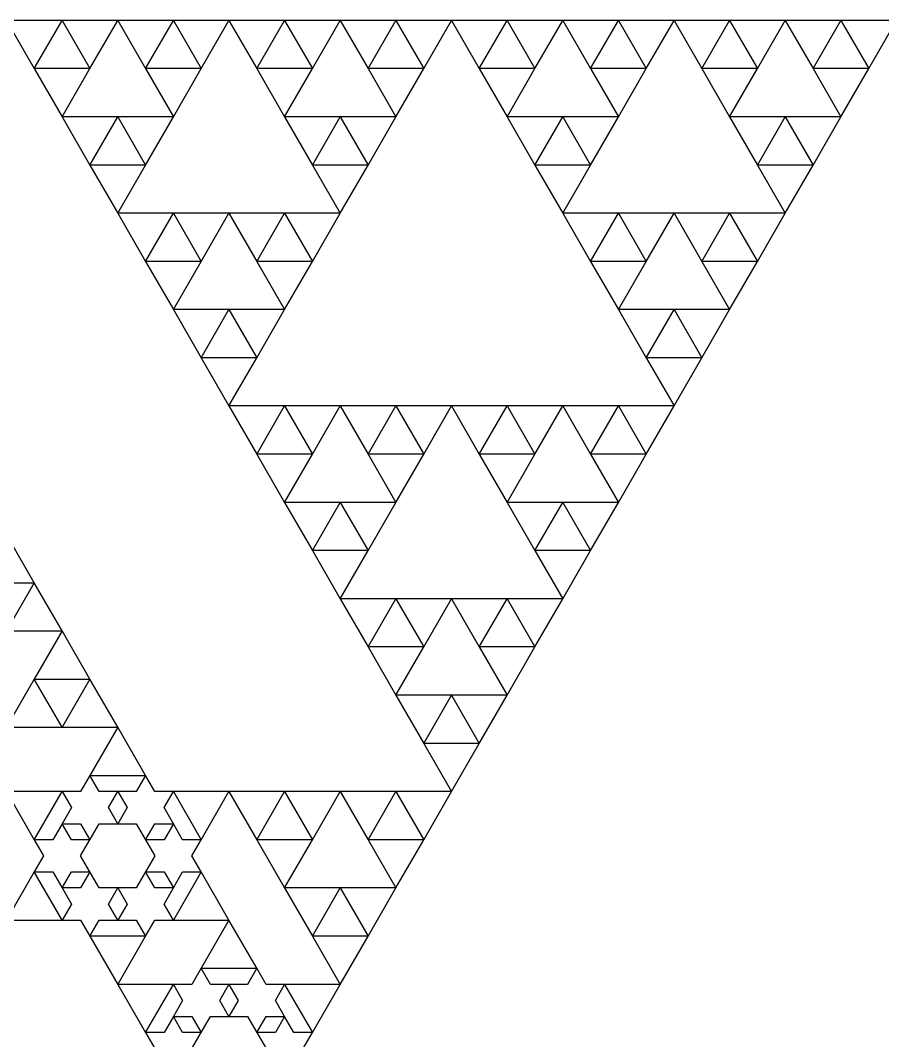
# Model space of a CAD drawing. Header units: metres. Extents: x -50 to 50, y -58 to 58.
# Drawn here: x -6.15 to -0.1, y -21.59 to -14.43 of the extents above; entities that cross this region are included whole.
import ezdxf

# ---------------------------------------------------------------- set-up
doc = ezdxf.new("R2010")
doc.units = ezdxf.units.M

msp = doc.modelspace()

# ---------------------------------------------------------------- linework, layer by layer
for p, q in [((-5.85938, -14.4337), (-6.25, -14.4337)), ((-6.25, -14.4337), (-6.05469, -14.772)), ((-6.05469, -14.772), (-5.85938, -14.4337)), ((-5.46875, -14.4337), (-5.85938, -14.4337)), ((-5.85938, -14.4337), (-5.66406, -14.772)), ((-5.66406, -14.772), (-5.46875, -14.4337)), ((-5.07812, -14.4337), (-5.46875, -14.4337)), ((-5.46875, -14.4337), (-5.27344, -14.772)), ((-5.27344, -14.772), (-5.07812, -14.4337)), ((-4.6875, -14.4337), (-5.07812, -14.4337)), ((-5.07812, -14.4337), (-4.88281, -14.772)), ((-4.88281, -14.772), (-4.6875, -14.4337)), ((-4.29688, -14.4337), (-4.6875, -14.4337)), ((-4.6875, -14.4337), (-4.49219, -14.772)), ((-4.49219, -14.772), (-4.29688, -14.4337)), ((-3.90625, -14.4337), (-4.29688, -14.4337)), ((-4.29688, -14.4337), (-4.10156, -14.772)), ((-4.10156, -14.772), (-3.90625, -14.4337)), ((-3.51562, -14.4337), (-3.90625, -14.4337)), ((-3.90625, -14.4337), (-3.71094, -14.772)), ((-3.71094, -14.772), (-3.51562, -14.4337)), ((-3.125, -14.4337), (-3.51562, -14.4337)), ((-3.51562, -14.4337), (-3.32031, -14.772)), ((-3.32031, -14.772), (-3.125, -14.4337)), ((-2.73438, -14.4337), (-3.125, -14.4337)), ((-3.125, -14.4337), (-2.92969, -14.772)), ((-2.92969, -14.772), (-2.73438, -14.4337)), ((-2.34375, -14.4337), (-2.73438, -14.4337)), ((-2.73438, -14.4337), (-2.53906, -14.772)), ((-2.53906, -14.772), (-2.34375, -14.4337)), ((-1.95312, -14.4337), (-2.34375, -14.4337)), ((-2.34375, -14.4337), (-2.14844, -14.772)), ((-2.14844, -14.772), (-1.95312, -14.4337)), ((-1.5625, -14.4337), (-1.95312, -14.4337)), ((-1.95312, -14.4337), (-1.75781, -14.772)), ((-1.75781, -14.772), (-1.5625, -14.4337)), ((-1.17188, -14.4337), (-1.5625, -14.4337)), ((-1.5625, -14.4337), (-1.36719, -14.772)), ((-1.36719, -14.772), (-1.17188, -14.4337)), ((-0.78125, -14.4337), (-1.17188, -14.4337)), ((-1.17188, -14.4337), (-0.97656, -14.772)), ((-0.97656, -14.772), (-0.78125, -14.4337)), ((-0.39062, -14.4337), (-0.78125, -14.4337)), ((-0.78125, -14.4337), (-0.58594, -14.772)), ((-0.58594, -14.772), (-0.39062, -14.4337)), ((0, -14.4337), (-0.39062, -14.4337)), ((-0.39062, -14.4337), (-0.19531, -14.772)), ((-0.19531, -14.772), (0, -14.4337)), ((-5.66406, -14.772), (-6.05469, -14.772)), ((-6.05469, -14.772), (-5.85938, -15.1103)), ((-5.85938, -15.1103), (-5.66406, -14.772)), ((-4.88281, -14.772), (-5.27344, -14.772)), ((-5.27344, -14.772), (-5.07812, -15.1103)), ((-5.07812, -15.1103), (-4.88281, -14.772)), ((-4.10156, -14.772), (-4.49219, -14.772)), ((-4.49219, -14.772), (-4.29688, -15.1103)), ((-4.29688, -15.1103), (-4.10156, -14.772)), ((-3.32031, -14.772), (-3.71094, -14.772)), ((-3.71094, -14.772), (-3.51562, -15.1103)), ((-3.51562, -15.1103), (-3.32031, -14.772)), ((-2.53906, -14.772), (-2.92969, -14.772)), ((-2.92969, -14.772), (-2.73438, -15.1103)), ((-2.73438, -15.1103), (-2.53906, -14.772)), ((-1.75781, -14.772), (-2.14844, -14.772)), ((-2.14844, -14.772), (-1.95312, -15.1103)), ((-1.95312, -15.1103), (-1.75781, -14.772)), ((-0.97656, -14.772), (-1.36719, -14.772)), ((-1.36719, -14.772), (-1.17188, -15.1103)), ((-1.17188, -15.1103), (-0.97656, -14.772)), ((-0.19531, -14.772), (-0.58594, -14.772)), ((-0.58594, -14.772), (-0.39062, -15.1103)), ((-0.39062, -15.1103), (-0.19531, -14.772)), ((-5.46875, -15.1103), (-5.85938, -15.1103)), ((-5.85938, -15.1103), (-5.66406, -15.4486)), ((-5.66406, -15.4486), (-5.46875, -15.1103)), ((-5.07812, -15.1103), (-5.46875, -15.1103)), ((-5.46875, -15.1103), (-5.27344, -15.4486)), ((-5.27344, -15.4486), (-5.07812, -15.1103)), ((-3.90625, -15.1103), (-4.29688, -15.1103)), ((-4.29688, -15.1103), (-4.10156, -15.4486)), ((-4.10156, -15.4486), (-3.90625, -15.1103)), ((-3.51562, -15.1103), (-3.90625, -15.1103)), ((-3.90625, -15.1103), (-3.71094, -15.4486)), ((-3.71094, -15.4486), (-3.51562, -15.1103)), ((-2.34375, -15.1103), (-2.73438, -15.1103)), ((-2.73438, -15.1103), (-2.53906, -15.4486)), ((-2.53906, -15.4486), (-2.34375, -15.1103)), ((-1.95312, -15.1103), (-2.34375, -15.1103)), ((-2.34375, -15.1103), (-2.14844, -15.4486)), ((-2.14844, -15.4486), (-1.95312, -15.1103)), ((-0.78125, -15.1103), (-1.17188, -15.1103)), ((-1.17188, -15.1103), (-0.97656, -15.4486)), ((-0.97656, -15.4486), (-0.78125, -15.1103)), ((-0.39062, -15.1103), (-0.78125, -15.1103)), ((-0.78125, -15.1103), (-0.58594, -15.4486)), ((-0.58594, -15.4486), (-0.39062, -15.1103)), ((-5.27344, -15.4486), (-5.66406, -15.4486)), ((-5.66406, -15.4486), (-5.46875, -15.7869)), ((-5.46875, -15.7869), (-5.27344, -15.4486)), ((-3.71094, -15.4486), (-4.10156, -15.4486)), ((-4.10156, -15.4486), (-3.90625, -15.7869)), ((-3.90625, -15.7869), (-3.71094, -15.4486)), ((-2.14844, -15.4486), (-2.53906, -15.4486)), ((-2.53906, -15.4486), (-2.34375, -15.7869)), ((-2.34375, -15.7869), (-2.14844, -15.4486)), ((-0.58594, -15.4486), (-0.97656, -15.4486)), ((-0.97656, -15.4486), (-0.78125, -15.7869)), ((-0.78125, -15.7869), (-0.58594, -15.4486)), ((-5.07812, -15.7869), (-5.46875, -15.7869)), ((-5.46875, -15.7869), (-5.27344, -16.1252)), ((-5.27344, -16.1252), (-5.07812, -15.7869)), ((-4.6875, -15.7869), (-5.07812, -15.7869)), ((-5.07812, -15.7869), (-4.88281, -16.1252)), ((-4.88281, -16.1252), (-4.6875, -15.7869)), ((-4.29688, -15.7869), (-4.6875, -15.7869)), ((-4.6875, -15.7869), (-4.49219, -16.1252)), ((-4.49219, -16.1252), (-4.29688, -15.7869)), ((-3.90625, -15.7869), (-4.29688, -15.7869)), ((-4.29688, -15.7869), (-4.10156, -16.1252)), ((-4.10156, -16.1252), (-3.90625, -15.7869)), ((-1.95312, -15.7869), (-2.34375, -15.7869)), ((-2.34375, -15.7869), (-2.14844, -16.1252)), ((-2.14844, -16.1252), (-1.95312, -15.7869)), ((-1.5625, -15.7869), (-1.95312, -15.7869)), ((-1.95312, -15.7869), (-1.75781, -16.1252)), ((-1.75781, -16.1252), (-1.5625, -15.7869)), ((-1.17188, -15.7869), (-1.5625, -15.7869)), ((-1.5625, -15.7869), (-1.36719, -16.1252)), ((-1.36719, -16.1252), (-1.17188, -15.7869)), ((-0.78125, -15.7869), (-1.17188, -15.7869)), ((-1.17188, -15.7869), (-0.97656, -16.1252)), ((-0.97656, -16.1252), (-0.78125, -15.7869)), ((-4.88281, -16.1252), (-5.27344, -16.1252)), ((-5.27344, -16.1252), (-5.07812, -16.4635)), ((-5.07812, -16.4635), (-4.88281, -16.1252)), ((-4.10156, -16.1252), (-4.49219, -16.1252)), ((-4.49219, -16.1252), (-4.29688, -16.4635)), ((-4.29688, -16.4635), (-4.10156, -16.1252)), ((-1.75781, -16.1252), (-2.14844, -16.1252)), ((-2.14844, -16.1252), (-1.95312, -16.4635)), ((-1.95312, -16.4635), (-1.75781, -16.1252)), ((-0.97656, -16.1252), (-1.36719, -16.1252)), ((-1.36719, -16.1252), (-1.17188, -16.4635)), ((-1.17188, -16.4635), (-0.97656, -16.1252)), ((-4.6875, -16.4635), (-5.07812, -16.4635)), ((-5.07812, -16.4635), (-4.88281, -16.8018)), ((-4.88281, -16.8018), (-4.6875, -16.4635)), ((-4.29688, -16.4635), (-4.6875, -16.4635)), ((-4.6875, -16.4635), (-4.49219, -16.8018)), ((-4.49219, -16.8018), (-4.29688, -16.4635)), ((-1.5625, -16.4635), (-1.95312, -16.4635)), ((-1.95312, -16.4635), (-1.75781, -16.8018)), ((-1.75781, -16.8018), (-1.5625, -16.4635)), ((-1.17188, -16.4635), (-1.5625, -16.4635)), ((-1.5625, -16.4635), (-1.36719, -16.8018)), ((-1.36719, -16.8018), (-1.17188, -16.4635)), ((-4.49219, -16.8018), (-4.88281, -16.8018)), ((-4.88281, -16.8018), (-4.6875, -17.1401)), ((-4.6875, -17.1401), (-4.49219, -16.8018)), ((-1.36719, -16.8018), (-1.75781, -16.8018)), ((-1.75781, -16.8018), (-1.5625, -17.1401)), ((-1.5625, -17.1401), (-1.36719, -16.8018)), ((-4.29688, -17.1401), (-4.6875, -17.1401)), ((-4.6875, -17.1401), (-4.49219, -17.4784)), ((-4.49219, -17.4784), (-4.29688, -17.1401)), ((-3.90625, -17.1401), (-4.29688, -17.1401)), ((-4.29688, -17.1401), (-4.10156, -17.4784)), ((-4.10156, -17.4784), (-3.90625, -17.1401)), ((-3.51562, -17.1401), (-3.90625, -17.1401)), ((-3.90625, -17.1401), (-3.71094, -17.4784)), ((-3.71094, -17.4784), (-3.51562, -17.1401)), ((-3.125, -17.1401), (-3.51562, -17.1401)), ((-3.51562, -17.1401), (-3.32031, -17.4784)), ((-3.32031, -17.4784), (-3.125, -17.1401)), ((-2.73438, -17.1401), (-3.125, -17.1401)), ((-3.125, -17.1401), (-2.92969, -17.4784)), ((-2.92969, -17.4784), (-2.73438, -17.1401)), ((-2.34375, -17.1401), (-2.73438, -17.1401)), ((-2.73438, -17.1401), (-2.53906, -17.4784)), ((-2.53906, -17.4784), (-2.34375, -17.1401)), ((-1.95312, -17.1401), (-2.34375, -17.1401)), ((-2.34375, -17.1401), (-2.14844, -17.4784)), ((-2.14844, -17.4784), (-1.95312, -17.1401)), ((-1.5625, -17.1401), (-1.95312, -17.1401)), ((-1.95312, -17.1401), (-1.75781, -17.4784)), ((-1.75781, -17.4784), (-1.5625, -17.1401)), ((-4.10156, -17.4784), (-4.49219, -17.4784)), ((-4.49219, -17.4784), (-4.29688, -17.8167)), ((-4.29688, -17.8167), (-4.10156, -17.4784)), ((-3.32031, -17.4784), (-3.71094, -17.4784)), ((-3.71094, -17.4784), (-3.51562, -17.8167)), ((-3.51562, -17.8167), (-3.32031, -17.4784)), ((-2.53906, -17.4784), (-2.92969, -17.4784)), ((-2.92969, -17.4784), (-2.73438, -17.8167)), ((-2.73438, -17.8167), (-2.53906, -17.4784)), ((-1.75781, -17.4784), (-2.14844, -17.4784)), ((-2.14844, -17.4784), (-1.95312, -17.8167)), ((-1.95312, -17.8167), (-1.75781, -17.4784)), ((-3.90625, -17.8167), (-4.29688, -17.8167)), ((-4.29688, -17.8167), (-4.10156, -18.1549)), ((-4.10156, -18.1549), (-3.90625, -17.8167)), ((-3.51562, -17.8167), (-3.90625, -17.8167)), ((-3.90625, -17.8167), (-3.71094, -18.1549)), ((-3.71094, -18.1549), (-3.51562, -17.8167)), ((-2.34375, -17.8167), (-2.73438, -17.8167)), ((-2.73438, -17.8167), (-2.53906, -18.1549)), ((-2.53906, -18.1549), (-2.34375, -17.8167)), ((-1.95312, -17.8167), (-2.34375, -17.8167)), ((-2.34375, -17.8167), (-2.14844, -18.1549)), ((-2.14844, -18.1549), (-1.95312, -17.8167)), ((-6.05469, -18.3805), (-6.25, -18.0422)), ((-3.71094, -18.1549), (-4.10156, -18.1549)), ((-4.10156, -18.1549), (-3.90625, -18.4932)), ((-3.90625, -18.4932), (-3.71094, -18.1549)), ((-2.14844, -18.1549), (-2.53906, -18.1549)), ((-2.53906, -18.1549), (-2.34375, -18.4932)), ((-2.34375, -18.4932), (-2.14844, -18.1549)), ((-6.44531, -18.3805), (-6.05469, -18.3805)), ((-6.05469, -18.3805), (-6.25, -18.7188)), ((-5.85938, -18.7188), (-6.05469, -18.3805)), ((-3.51562, -18.4932), (-3.90625, -18.4932)), ((-3.90625, -18.4932), (-3.71094, -18.8315)), ((-3.71094, -18.8315), (-3.51562, -18.4932)), ((-3.125, -18.4932), (-3.51562, -18.4932)), ((-3.51562, -18.4932), (-3.32031, -18.8315)), ((-3.32031, -18.8315), (-3.125, -18.4932)), ((-2.73438, -18.4932), (-3.125, -18.4932)), ((-3.125, -18.4932), (-2.92969, -18.8315)), ((-2.92969, -18.8315), (-2.73438, -18.4932)), ((-2.34375, -18.4932), (-2.73438, -18.4932)), ((-2.73438, -18.4932), (-2.53906, -18.8315)), ((-2.53906, -18.8315), (-2.34375, -18.4932)), ((-6.25, -18.7188), (-5.85938, -18.7188)), ((-5.85938, -18.7188), (-6.05469, -19.0571)), ((-5.66406, -19.0571), (-5.85938, -18.7188)), ((-3.32031, -18.8315), (-3.71094, -18.8315)), ((-3.71094, -18.8315), (-3.51562, -19.1698)), ((-3.51562, -19.1698), (-3.32031, -18.8315)), ((-2.53906, -18.8315), (-2.92969, -18.8315)), ((-2.92969, -18.8315), (-2.73438, -19.1698)), ((-2.73438, -19.1698), (-2.53906, -18.8315)), ((-6.05469, -19.0571), (-6.25, -19.3954)), ((-6.05469, -19.0571), (-5.66406, -19.0571)), ((-5.85938, -19.3954), (-6.05469, -19.0571)), ((-5.66406, -19.0571), (-5.85938, -19.3954)), ((-5.46875, -19.3954), (-5.66406, -19.0571)), ((-3.125, -19.1698), (-3.51562, -19.1698)), ((-3.51562, -19.1698), (-3.32031, -19.5081)), ((-3.32031, -19.5081), (-3.125, -19.1698)), ((-2.73438, -19.1698), (-3.125, -19.1698)), ((-3.125, -19.1698), (-2.92969, -19.5081)), ((-2.92969, -19.5081), (-2.73438, -19.1698)), ((-6.25, -19.3954), (-5.85938, -19.3954)), ((-5.85938, -19.3954), (-5.46875, -19.3954)), ((-5.46875, -19.3954), (-5.66406, -19.7337)), ((-5.27344, -19.7337), (-5.46875, -19.3954)), ((-2.92969, -19.5081), (-3.32031, -19.5081)), ((-3.32031, -19.5081), (-3.125, -19.8464)), ((-3.125, -19.8464), (-2.92969, -19.5081)), ((-5.66406, -19.7337), (-5.72916, -19.8464)), ((-5.66406, -19.7337), (-5.27344, -19.7337)), ((-5.59897, -19.8464), (-5.66406, -19.7337)), ((-5.27344, -19.7337), (-5.33853, -19.8464)), ((-5.20834, -19.8464), (-5.27344, -19.7337)), ((-5.85938, -19.8464), (-6.25, -19.8464)), ((-6.25, -19.8464), (-6.05469, -20.1847)), ((-6.05469, -20.1847), (-5.85938, -19.8464)), ((-5.72916, -19.8464), (-5.85938, -19.8464)), ((-5.85938, -19.8464), (-5.79427, -19.9592)), ((-5.46875, -19.8464), (-5.59897, -19.8464)), ((-5.53386, -19.9592), (-5.46875, -19.8464)), ((-5.33853, -19.8464), (-5.46875, -19.8464)), ((-5.46875, -19.8464), (-5.40364, -19.9592)), ((-5.07812, -19.8464), (-5.20834, -19.8464)), ((-5.14323, -19.9592), (-5.07812, -19.8464)), ((-4.6875, -19.8464), (-5.07812, -19.8464)), ((-5.07812, -19.8464), (-4.88281, -20.1847)), ((-4.88281, -20.1847), (-4.6875, -19.8464)), ((-4.29688, -19.8464), (-4.6875, -19.8464)), ((-4.6875, -19.8464), (-4.49219, -20.1847)), ((-4.49219, -20.1847), (-4.29688, -19.8464)), ((-3.90625, -19.8464), (-4.29688, -19.8464)), ((-4.29688, -19.8464), (-4.10156, -20.1847)), ((-4.10156, -20.1847), (-3.90625, -19.8464)), ((-3.51562, -19.8464), (-3.90625, -19.8464)), ((-3.90625, -19.8464), (-3.71094, -20.1847)), ((-3.71094, -20.1847), (-3.51562, -19.8464)), ((-3.125, -19.8464), (-3.51562, -19.8464)), ((-3.51562, -19.8464), (-3.32031, -20.1847)), ((-3.32031, -20.1847), (-3.125, -19.8464)), ((-5.79427, -19.9592), (-5.85938, -20.0719)), ((-5.46875, -20.0719), (-5.53386, -19.9592)), ((-5.40364, -19.9592), (-5.46875, -20.0719)), ((-5.07812, -20.0719), (-5.14323, -19.9592)), ((-5.85938, -20.0719), (-5.92447, -20.1847)), ((-5.85938, -20.0719), (-5.72916, -20.0719)), ((-5.79428, -20.1847), (-5.85938, -20.0719)), ((-5.72916, -20.0719), (-5.66406, -20.1847)), ((-5.66406, -20.1847), (-5.59897, -20.0719)), ((-5.59897, -20.0719), (-5.46875, -20.0719)), ((-5.46875, -20.0719), (-5.33853, -20.0719)), ((-5.33853, -20.0719), (-5.27344, -20.1847)), ((-5.27344, -20.1847), (-5.20834, -20.0719)), ((-5.20834, -20.0719), (-5.07812, -20.0719)), ((-5.07812, -20.0719), (-5.14322, -20.1847)), ((-5.01303, -20.1847), (-5.07812, -20.0719)), ((-5.92447, -20.1847), (-6.05469, -20.1847)), ((-6.05469, -20.1847), (-5.98958, -20.2975)), ((-5.66406, -20.1847), (-5.79428, -20.1847)), ((-5.72917, -20.2975), (-5.66406, -20.1847)), ((-5.14322, -20.1847), (-5.27344, -20.1847)), ((-5.27344, -20.1847), (-5.20833, -20.2975)), ((-4.88281, -20.1847), (-5.01303, -20.1847)), ((-4.94792, -20.2975), (-4.88281, -20.1847)), ((-4.10156, -20.1847), (-4.49219, -20.1847)), ((-4.49219, -20.1847), (-4.29688, -20.523)), ((-4.29688, -20.523), (-4.10156, -20.1847)), ((-3.32031, -20.1847), (-3.71094, -20.1847)), ((-3.71094, -20.1847), (-3.51562, -20.523)), ((-3.51562, -20.523), (-3.32031, -20.1847)), ((-5.98958, -20.2975), (-6.05469, -20.4102)), ((-5.66406, -20.4102), (-5.72917, -20.2975)), ((-5.20833, -20.2975), (-5.27344, -20.4102)), ((-4.88281, -20.4102), (-4.94792, -20.2975)), ((-6.05469, -20.4102), (-6.25, -20.7485)), ((-6.05469, -20.4102), (-5.92447, -20.4102)), ((-5.85938, -20.7485), (-6.05469, -20.4102)), ((-5.92447, -20.4102), (-5.85938, -20.523)), ((-5.85938, -20.523), (-5.79428, -20.4102)), ((-5.79428, -20.4102), (-5.66406, -20.4102)), ((-5.66406, -20.4102), (-5.72916, -20.523)), ((-5.59897, -20.523), (-5.66406, -20.4102)), ((-5.27344, -20.4102), (-5.33853, -20.523)), ((-5.27344, -20.4102), (-5.14322, -20.4102)), ((-5.20834, -20.523), (-5.27344, -20.4102)), ((-5.14322, -20.4102), (-5.07812, -20.523)), ((-5.07812, -20.523), (-5.01303, -20.4102)), ((-4.88281, -20.4102), (-5.07812, -20.7485)), ((-5.01303, -20.4102), (-4.88281, -20.4102)), ((-4.6875, -20.7485), (-4.88281, -20.4102)), ((-5.72916, -20.523), (-5.85938, -20.523)), ((-5.85938, -20.523), (-5.79427, -20.6357)), ((-5.46875, -20.523), (-5.59897, -20.523)), ((-5.53386, -20.6357), (-5.46875, -20.523)), ((-5.33853, -20.523), (-5.46875, -20.523)), ((-5.46875, -20.523), (-5.40364, -20.6357)), ((-5.07812, -20.523), (-5.20834, -20.523)), ((-5.14323, -20.6357), (-5.07812, -20.523)), ((-3.90625, -20.523), (-4.29688, -20.523)), ((-4.29688, -20.523), (-4.10156, -20.8613)), ((-4.10156, -20.8613), (-3.90625, -20.523)), ((-3.51562, -20.523), (-3.90625, -20.523)), ((-3.90625, -20.523), (-3.71094, -20.8613)), ((-3.71094, -20.8613), (-3.51562, -20.523)), ((-5.79427, -20.6357), (-5.85938, -20.7485)), ((-5.46875, -20.7485), (-5.53386, -20.6357)), ((-5.40364, -20.6357), (-5.46875, -20.7485)), ((-5.07812, -20.7485), (-5.14323, -20.6357)), ((-6.25, -20.7485), (-5.85938, -20.7485)), ((-5.85938, -20.7485), (-5.72916, -20.7485)), ((-5.72916, -20.7485), (-5.66406, -20.8613)), ((-5.66406, -20.8613), (-5.59897, -20.7485)), ((-5.59897, -20.7485), (-5.46875, -20.7485)), ((-5.46875, -20.7485), (-5.33853, -20.7485)), ((-5.33853, -20.7485), (-5.27344, -20.8613)), ((-5.27344, -20.8613), (-5.20834, -20.7485)), ((-5.20834, -20.7485), (-5.07812, -20.7485)), ((-5.07812, -20.7485), (-4.6875, -20.7485)), ((-4.6875, -20.7485), (-4.88281, -21.0868)), ((-4.49219, -21.0868), (-4.6875, -20.7485)), ((-5.27344, -20.8613), (-5.66406, -20.8613)), ((-5.66406, -20.8613), (-5.46875, -21.1996)), ((-5.46875, -21.1996), (-5.27344, -20.8613)), ((-3.71094, -20.8613), (-4.10156, -20.8613)), ((-4.10156, -20.8613), (-3.90625, -21.1996)), ((-3.90625, -21.1996), (-3.71094, -20.8613)), ((-4.88281, -21.0868), (-4.94791, -21.1996)), ((-4.88281, -21.0868), (-4.49219, -21.0868)), ((-4.81772, -21.1996), (-4.88281, -21.0868)), ((-4.49219, -21.0868), (-4.55728, -21.1996)), ((-4.42709, -21.1996), (-4.49219, -21.0868)), ((-5.07812, -21.1996), (-5.46875, -21.1996)), ((-5.46875, -21.1996), (-5.27344, -21.5379)), ((-5.27344, -21.5379), (-5.07812, -21.1996)), ((-4.94791, -21.1996), (-5.07812, -21.1996)), ((-5.07812, -21.1996), (-5.01302, -21.3123)), ((-4.6875, -21.1996), (-4.81772, -21.1996)), ((-4.75261, -21.3123), (-4.6875, -21.1996)), ((-4.55728, -21.1996), (-4.6875, -21.1996)), ((-4.6875, -21.1996), (-4.62239, -21.3123)), ((-4.29688, -21.1996), (-4.42709, -21.1996)), ((-4.36198, -21.3123), (-4.29688, -21.1996)), ((-3.90625, -21.1996), (-4.29688, -21.1996)), ((-4.29688, -21.1996), (-4.10156, -21.5379)), ((-4.10156, -21.5379), (-3.90625, -21.1996)), ((-5.01302, -21.3123), (-5.07812, -21.4251)), ((-4.6875, -21.4251), (-4.75261, -21.3123)), ((-4.62239, -21.3123), (-4.6875, -21.4251)), ((-4.29688, -21.4251), (-4.36198, -21.3123)), ((-5.07812, -21.4251), (-5.14322, -21.5379)), ((-5.07812, -21.4251), (-4.94791, -21.4251)), ((-5.01303, -21.5379), (-5.07812, -21.4251)), ((-4.94791, -21.4251), (-4.88281, -21.5379)), ((-4.88281, -21.5379), (-4.81772, -21.4251)), ((-4.81772, -21.4251), (-4.6875, -21.4251)), ((-4.6875, -21.4251), (-4.55728, -21.4251)), ((-4.55728, -21.4251), (-4.49219, -21.5379)), ((-4.49219, -21.5379), (-4.42709, -21.4251)), ((-4.42709, -21.4251), (-4.29688, -21.4251)), ((-4.29688, -21.4251), (-4.36197, -21.5379)), ((-4.23178, -21.5379), (-4.29688, -21.4251)), ((-5.14322, -21.5379), (-5.27344, -21.5379)), ((-5.27344, -21.5379), (-5.20833, -21.6506)), ((-4.88281, -21.5379), (-5.01303, -21.5379)), ((-4.94792, -21.6506), (-4.88281, -21.5379)), ((-4.36197, -21.5379), (-4.49219, -21.5379)), ((-4.49219, -21.5379), (-4.42708, -21.6506)), ((-4.10156, -21.5379), (-4.23178, -21.5379)), ((-4.16667, -21.6506), (-4.10156, -21.5379))]:
    msp.add_line(p, q)

doc.saveas('drawing.dxf')
